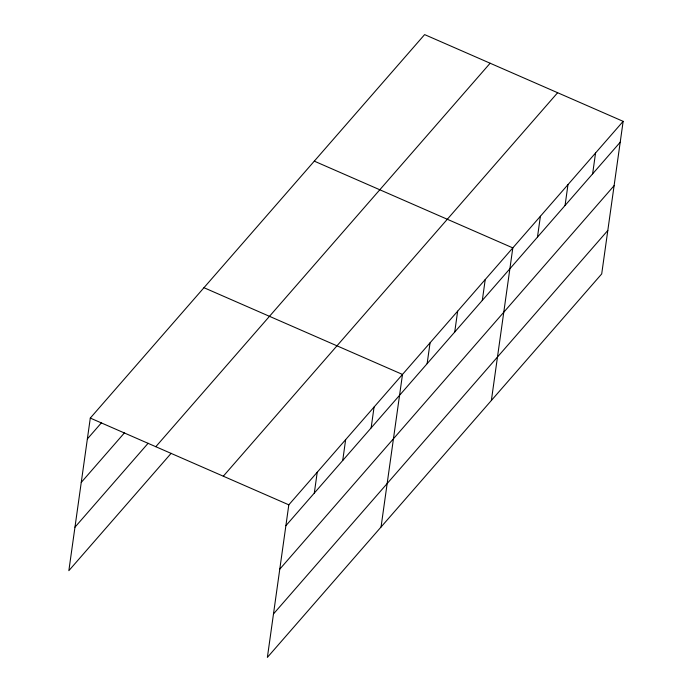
<?xml version="1.0" encoding="UTF-8"?>
<svg xmlns="http://www.w3.org/2000/svg" width="692" height="692" viewBox="0 0 692 692"><rect width="100%" height="100%" fill="white"/><g stroke="black" fill="none" stroke-linecap="round" stroke-linejoin="round"><path stroke-width="1.04" d="M623.146 121.342L288.815 504.831L267.38 657.4L601.703 273.92L623.146 121.342L424.62 34.6L90.297 418.08L68.854 570.658L171.158 453.312M314.306 493.093L317.239 472.229M342.722 460.5L345.654 439.636M371.137 427.907L374.069 407.043M381.05 527.019L402.493 374.441L203.967 287.699M427.137 363.672L430.069 342.808M454.722 332.039L457.654 311.166M482.307 300.397L485.239 279.533M491.372 400.469L512.815 247.892L314.298 161.15M537.468 237.122L540.4 216.259M565.053 205.489L567.985 184.617M592.629 173.848L595.561 152.984M87.365 438.944L101.577 422.648M81.258 482.411L124.595 432.699M74.961 527.192L148.14 443.252M155.812 446.703L490.135 63.223M223.308 476.2L557.631 92.719M285.882 525.695L620.214 142.215M279.776 569.153L614.107 185.672M273.487 613.934L607.81 230.453M90.297 418.08L288.815 504.831"/></g></svg>
